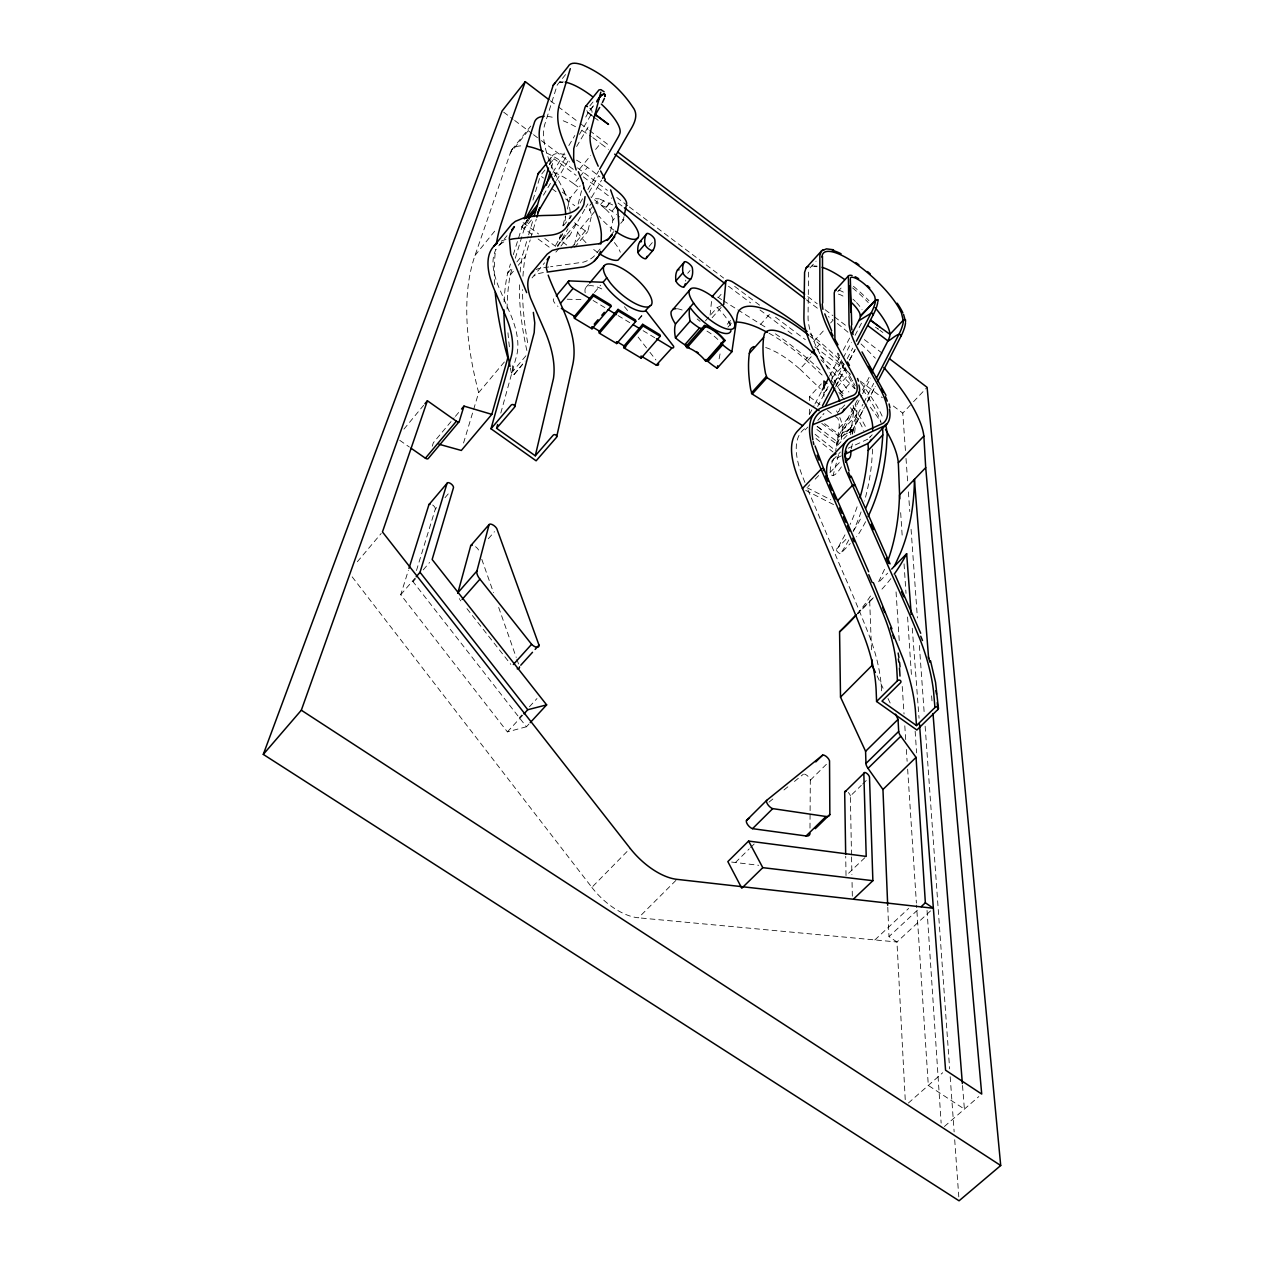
<?xml version="1.0" encoding="UTF-8"?>
<svg xmlns="http://www.w3.org/2000/svg" width="1264" height="1264" viewBox="0 0 1264 1264"><rect width="100%" height="100%" fill="white"/><g stroke="black" fill="none" stroke-linecap="round" stroke-linejoin="round"><path stroke-width="0.75" stroke-dasharray="5 3.75" d="M809.987 828.125L810.319 779.793A5.135 2.275 45.7 0 0 804.489 774.121M808.565 272.108L808.059 316.901A152.66 46.973 43.2 0 0 820.684 355.279L839.47 389.786A61.936 20.524 42.3 0 1 842.266 395.585M809.339 414.197L809.387 408.367M809.466 400.593L809.513 396.706L821.3 383.861M833.908 458.627C826.893 470.714 830.069 485.581 841.998 465.879M854.606 432.809L856.929 412.269A62.663 20.698 42.4 0 0 855.27 404.606M850.609 434.721L853.832 409.947A58.586 19.355 42.4 0 0 853.105 405.365M872.65 449.083L871.623 463.335A1742.598 570.585 30.9 0 1 864.481 501.034M841.224 439.509L842.393 427.864A62.426 21.156 42.4 0 0 839.675 417.199M569.953 218.482L570.111 215.291M836.642 446.129L839.296 425.557A58.365 19.766 42.4 0 0 837.842 418.352L833.371 414.94M565.545 215.828L565.371 218.941A137.65 47.463 38.7 0 1 562.986 225.94M560.473 234.756L559.494 238.501A3.192 1.122 39.9 0 0 561.311 240.997L566.888 245.153M816.892 429.491L837.574 444.723A21.456 6.32 -53.2 0 1 840.165 437.091L861.7 395.442M710.084 315.178L711.806 298.652M852.6 433.678L853.405 428.164L851.746 426.884L837.131 441.705L835.694 450.679M823.385 413.818L822.927 414.829M852.189 434.31L853.358 428.512M850.735 427.422L850.087 435.511M720.038 353.92L718.947 359.829M838.569 454.661L833.134 475.311M623.989 216.665L623.247 220.331L618.064 215.559M610.496 231.407L612.882 220.284L616.627 215.812M574.614 222.685A3.207 1.09 40 0 0 575.626 223.696L585.437 231.012A3.192 1.09 40.1 0 0 587.744 231.596L591.663 215.133L588.692 206.822L592.216 202.556M851.257 448.752L852.505 443.474M574.362 245.074L577.569 232.134L595.202 210.867M844.968 534.83A1746.943 570.822 30.9 0 1 841.192 541.577L836.61 550.598A3.018 1.122 43.8 0 0 838.901 553.016A3.018 1.122 43.8 0 0 840.844 553.363L850.261 543.552M578.154 204.057L581.535 190.769M562.907 225.577L565.34 216.381M567.283 209.034L570.206 198.021L580.192 185.84M500.797 413.075L516.534 355.974A173.168 69.046 38.1 0 0 510.182 313.551L499.422 288.634A139.103 51.555 40.7 0 1 496.231 249.198M522.964 276.216A795.988 268.774 46.4 0 1 525.224 256.829L530.216 239.86M530.769 237.98L536.315 219.114M551.278 168.191L554.059 158.774L576.084 175.348M520.152 272.092A714.365 245.137 45.9 0 1 522.664 254.901L528.083 236.637M528.636 234.804L532.981 220.205M549.556 164.415L551.752 157.036A41.301 13.556 39.9 0 1 567.568 155.788M463.556 443L473.068 411.306M473.621 409.441L478.661 392.662A719.88 258.994 45.9 0 1 475.011 255.454L510.277 153.134L529.426 129.181M507.085 309.064A792.639 274.414 46.5 0 1 510.166 275.141L512.457 267.636M515.301 258.251L527.262 218.83M532.966 200.06L539.791 177.545M528.952 724.035L526.424 726.768L413.044 581.693L414.181 577.964M416.472 570.522L435.306 509.092L437.723 506.248M504.099 301.922A711.363 250.288 46 0 1 507.622 273.229L510.451 263.955M513.295 254.696L523.707 221.674M526.424 726.768L507.401 731.888L400.735 594.728L408.367 570.348M432.225 446.208L433.378 442.684L454.187 417.815M560.947 246.053L569.148 235.467M884.531 569.306L878.132 582.909L887.612 573.208M510.356 368.045A711.363 250.288 46 0 0 511.414 373.006L513.879 374.729L522.601 364.38M817.65 426.726L837.131 441.705A18.549 5.451 -53.2 0 1 839.407 434.658L850.293 428.812L862.901 404.354M863.802 402.616L873.708 383.387M821.742 423.44L840.165 437.091L852.521 430.471L864.213 407.766M867.799 400.767L875.004 386.8M852.521 430.471L866.314 403.959M867.215 402.205L875.304 386.484M857.387 399.945L839.407 434.658L823.938 423.203M862.775 389.517L869.964 375.629M862.585 393.704L870.659 378.094M835.709 386.452L844.858 368.993M849.424 360.272L854.922 349.796M835.994 386.152L845.158 368.693M849.724 359.956L855.222 349.48M817.65 406.487L829.516 383.94M830.432 382.202L842.298 359.655M843.214 357.917L851.415 342.307M855.064 335.355L862.364 321.483M834.414 383.071L843.578 365.612M847.243 358.628L852.742 348.153M809.466 414.339L814.032 405.681M814.932 403.943L821.331 391.808M829.547 376.214L839.596 357.143M843.246 350.207L849.645 338.073M569.211 236.336L584.948 208.987M585.927 207.28L587.886 203.883M591.805 197.073L601.601 180.057M562.433 233.603L556.555 243.762A20.461 3.113 -53.7 0 0 555.133 246.369M580.05 203.109L582.988 198.021M587.886 189.553L598.662 170.924M557.614 246.78L567.994 228.784M589.056 192.302L598.773 175.459M529.474 218.846L527.467 222.227A20.556 2.812 -53.8 0 0 524.276 228.721L532.286 218.988M543.457 195.193L553.458 178.303M554.454 176.612L567.441 154.65M579.433 134.379L589.419 117.489A19.639 2.544 -53.5 0 0 592.184 111.943M556.602 180.42L568.626 160.07M576.637 146.482L589.64 124.425M552.905 172.425L564.85 152.28M568.832 145.565L574.804 135.501M853.437 530.991L857.182 524.892A1757.718 560.505 31.2 0 0 861.716 516.565M511.699 149.958L530.769 126.084M565.561 74.56L557.282 84.893L545.068 123.509A206.253 65.775 41.1 0 0 543.52 134.268L543.725 138.408A206.253 65.775 41.1 0 0 558.672 180.657L560.631 184.307A143.338 49.264 38.7 0 1 563.728 190.485L564.645 192.491M547.66 161.634L552.621 155.504M548.323 161.255L551.752 157.036M475.011 255.454L496.626 228.784M544.926 170.04L540.36 175.664L543.504 178.019M549.492 164.399L554.059 158.774M589.861 105.844L594.791 99.777M592.595 116.241L587.95 112.859L594.096 105.291M531.954 234.409L521.827 226.92L527.831 219.541M498.774 245.801L507.038 235.689M579.528 169.107L590.667 155.504M595.613 149.452L600.558 143.401L608.411 149.373M585.753 117.031A16.764 2.165 -53.5 0 0 588.123 112.291L595.455 103.364M521.827 226.92L527.546 219.952M553.995 172.473A41.143 13.841 39.9 0 1 573.935 183.896L578.865 177.892M580.097 176.375L587.491 167.354A219.399 77.199 40 0 1 599.942 176.897M507.622 273.229L512.252 267.589M516.881 261.948L522.664 254.901M510.166 275.141L513.642 270.907M518.272 265.282L525.224 256.829M559.494 238.438L563.08 234.109M403.927 429.128L423.677 405.238M561.421 241.092L575.736 223.791M563.396 225.687L571.707 215.654M589.403 210.535L592.927 206.269M612.629 204.91L599.231 198.827L595.739 203.046L606.167 207.217L616.579 214.422M600.574 204.499L604.066 200.297M532.033 277.906L544.579 262.817M570.996 248.186L585.327 230.933M606.167 207.217L609.659 203.014M612.882 220.284A13.951 4.645 40.2 0 0 605.029 208.639L611.223 201.181M574.63 247.349L587.76 231.549M557.266 245.769L566.114 235.167L568.531 236.968M555.891 252.105L559.683 247.57M612.124 210.977L615.615 206.79M455.419 416.346L460.317 410.5M478.661 392.662L506.532 359.371M610.575 235.452L614.383 230.917M620.719 223.349L626.754 216.16M600.068 249.04L593.89 256.387A181.874 62.552 38.7 0 1 583.304 262.169L550.583 266.736M511.414 373.006L526.345 355.263M586.022 287.355L588.471 284.432M513.958 374.571L525.145 361.062M357.333 561.753L381.207 533.44M594.443 292.505L600.621 285.19M649.048 246.433L652.477 242.372M444.991 497.716L448.625 493.434M400.735 594.728L414.892 578.28M638.399 319.239L642.128 314.926M413.044 581.693L415.587 578.722M423.235 569.859L429.602 562.464M638.778 319.618L643.739 313.867M687.711 273.261L690.018 270.575M488.346 538.733L494.477 531.686M717.557 297.166A13.541 4.487 41.5 0 1 718.315 297.514L722.092 293.201M705.407 320.93L717.115 307.579L722.092 305.256M712.106 317.738L723.735 304.482M730.545 320.503L726.689 324.88A85.857 28.977 42.3 0 1 730.797 322.794M727.938 327.155L731.824 322.747M737.876 309.854L760.707 324.232L769.539 314.325M810.019 267.873L816.102 261.158M814.016 341.217L824.207 329.983M830.574 322.968L833.118 320.155L828.41 316.569M769.002 333.222A85.857 28.977 42.3 0 1 805.642 359.671L810.714 354.078M817.065 347.094L819.609 344.298L846.643 370.273M765.684 347.521A51.84 17.491 42.3 0 1 770.724 349.449L776.159 352.103A51.84 17.491 42.3 0 1 793.666 363.842L799.938 369.12L811.504 356.401M837.716 291.731L842.819 286.185M519.362 717.731L521.874 714.997M529.426 706.766L536.979 698.55M831.586 378.268L844.352 364.395A145.565 48.901 42.4 0 0 810.113 333.854M507.401 731.888L522.68 715.266M823.844 392.978L829.026 387.353M834.208 381.728L838.095 377.494L820.984 359.829M843.088 393.736A104.327 35.345 42.4 0 0 837.242 386.958L850.024 373.101M805.168 429.886L807.759 427.09M839.912 394.115L852.773 380.211M817.824 420.406L824.002 413.723M839.17 427.943L853.737 412.301M842.266 430.345L856.85 414.718M829.911 472.657L840.054 461.866M905.435 450.537L902.765 413.123L912.229 403.09M913.572 401.668L927.097 387.337M844.826 404.938L838.285 411.874A58.808 19.56 42.3 0 0 840.276 405.681M837.526 445.339L852.963 429.128M850.719 431.482L849.045 432.335M832.802 460.033L840.434 452.038M872.192 434.769L869.679 437.391A99.177 32.896 42.3 0 0 871.101 435.258M836.373 549.319L847.133 538.116M881.545 690.839A407.529 197.595 28.7 0 0 868.716 634.307A743.121 119.527 58.3 0 0 840.892 567.694L807.001 487.651L809.734 484.807M815.185 479.151L819.277 474.901M857.371 613.64L869.695 601.064A1388.062 464.678 33.3 0 0 874.088 597.066L858.019 613.593M352.166 576.858L591.852 887.391L630.151 848.349M846.406 431.972L848.981 429.381L846.833 430.676M849.977 432.256L850.893 431.34M591.852 887.391A50.623 26.481 45.6 0 0 638.462 917.806L676.983 879.349M810.382 780.141L828.236 762.476M735.443 862.506L749.236 848.871M750.626 847.512L754.766 843.42M851.509 854.938L850.356 796.036L861.305 785.355M862.664 784.028L866.772 780.014M864.876 857.687L846.027 875.715L845.711 856.265M874.862 939.926L908.642 908.421M905.229 1099.633L896.966 941.996L888.987 936.608L919.765 907.994M930.509 910.902L896.966 941.996L638.462 917.806M908.389 1103.03L942.691 1072.741M944.398 1126.493L978.826 1096.567M768.986 802.15L773.473 798.5M783.964 789.968L788.467 786.319M794.456 781.452L803.446 774.153M867.815 439.145L848.239 448.214M553.79 298.841L553.585 298.968A7.616 2.828 40.1 0 0 557.487 306.014L557.977 306.394M850.293 428.812L852.821 430.171M841.366 455.846L833.545 459.685A112.859 39.263 44.1 0 0 831.538 461.376M543.346 272.566L539.586 273.324A93.299 34.665 40.7 0 0 534.103 275.963M548.718 266.973L539.238 268.41A96.854 35.882 40.7 0 0 536.173 269.548M567.204 299.22L584.426 299.71M595.486 198.717L599.231 198.827M731.635 862.064L758.716 865.287M807.001 487.651L830.796 499.786M805.721 490.4L834.398 505M593.085 300.484L606.42 308.527M618.08 315.589L629.756 322.636M643.092 330.694L654.752 337.741M718.315 297.514L721.57 299.584M723.198 300.611L736.248 308.827M586.859 110.632L587.95 112.859M399.74 440.314L409.362 447.029M875.431 327.123L878.417 329.272L875.446 326.949M879.918 330.331L882.888 332.479M594.143 117.362L598.773 120.744M523.122 222.669L538.606 233.982M544.8 238.501L555.623 246.401M817.05 426.41L821.774 429.902M538.101 238.959L550.393 248.044M562.354 192.128L570.206 198.021M552.02 188.715L556.571 192.112M565.672 198.922L574.772 205.748M503.657 112.164L513.089 119.274M514.653 120.459L531.939 133.494M533.519 134.679L539.791 139.419M541.371 140.604L569.653 161.934M577.506 167.859L607.368 190.374M616.785 197.484L627.781 205.779M629.361 206.964L723.64 278.048M734.637 286.343L759.775 305.303M775.496 317.153L805.342 339.668M814.774 346.778L846.201 370.463M860.342 381.128L882.335 397.718M893.332 406.013L902.765 413.123M583.352 176.897L611.744 198.29M618.064 203.03L622.789 206.601M728.475 286.233L750.563 302.87M760.027 309.996L793.16 334.96M550.377 100.757L556.65 105.528M558.23 106.729L578.628 122.245M580.192 123.445L588.044 129.418M589.624 130.603L610.022 146.134M807.807 296.582L817.223 303.755M825.076 309.712L832.913 315.684M834.493 316.885L847.038 326.428M864.307 339.574L884.721 355.089M806.4 299.852L818.977 309.411M588.123 112.291L592.721 115.798M809.513 396.706L819.941 404.685M827.399 410.373L831.87 413.802M838.854 392.472L843.341 395.916M815.106 434.326L834.224 449.51M815.991 438.482L832.976 451.975M605.029 208.639L604.066 207.802A218.514 78.826 39.9 0 0 590.841 196.915M805.642 359.671L824.397 377.162M799.938 369.12L820.194 388.633M831.475 380.875L837.242 386.958M848.002 371.679L850.419 374.539M838.095 377.494L841.429 381.57A62.663 20.698 42.4 0 1 848.918 392.045M466.953 608.648L510.814 664.39M638.083 337.046L648.764 350.776M649.949 352.308L655.89 359.94M845.126 367.555L855.143 385.662M855.222 388.775L843.546 367.524A115.071 35.518 43.2 0 1 836.973 351.85M478.535 550.014L478.329 549.619A5.356 2.512 40.6 0 0 475.533 546.712M877.105 675.877L883.805 689.812M887.992 698.502L890.504 703.732M563.855 190.753L565.766 194.972A141.047 48.459 38.7 0 1 570.206 213.379M804.915 482.437L802.83 477.223A155.504 53.941 44.1 0 1 806.005 427.785M481.774 559.273L493.481 592.595M498.68 607.415L516.218 657.406M516.881 659.255L518.825 664.801M512.283 365.644L513.942 374.349M931.6 695.848L932.232 703.732M962.52 1085.492L964.4 1109.113L928.313 1085.444L916.526 905.071M912.26 628.176L919.054 718.268M906.004 458.421L907.694 482.042M908.389 491.886L909.796 511.588M911.075 529.3L917.395 617.922M919.37 645.493L924.3 714.413M925.137 726.231L949.643 1068.87M950.196 1076.738L954.146 1131.88M954.699 1139.749L958.791 1196.866M900.663 512.647L902.227 536.284M904.044 563.855L906.004 593.385M907.584 617.022L911.502 676.082M915.152 731.224L916.59 752.886M927.049 910.412L941.143 1123.064M896.05 591.9L899.399 643.107M902.227 686.447L904.029 714.018M904.803 725.836L905.703 739.614M906.351 749.473L907.125 761.291M907.647 769.16L916.4 903.096M592.042 112.401L591.979 111.058A4.124 1.248 39.8 0 0 589.119 107.693M887.786 907.189L888.987 936.608M869.695 601.064L871.496 649.838M851.557 856.897L851.904 874.577M852.062 882.43L852.331 896.176M823.954 392.551L823.954 396.406M841.066 395.474A96.538 32.722 42.4 0 1 844.384 399.566M850.482 407.687A96.538 32.722 42.4 0 1 863.802 430.518M857.103 506.785A1746.943 570.822 30.9 0 1 850.072 524.497M861.053 511.936A1742.598 570.585 30.9 0 1 853.105 531.386M848.776 539.965A1742.598 570.585 30.9 0 1 840.844 553.363M853.516 407.198A104.327 35.345 42.4 0 1 865.35 426.41M760.707 324.232A145.012 49.96 42.4 0 1 766.569 327.913M775.448 333.838A145.012 49.96 42.4 0 1 822.09 371.711M510.277 153.134A72.506 24.379 39.8 0 1 522 145.85M546.696 153.023A72.506 24.379 39.8 0 1 573.998 169.834M820.225 355.848A120.491 40.574 42.5 0 1 854.559 388.569M870.232 407.119A120.491 40.574 42.5 0 1 880.897 422.018M494.666 284.59A725.299 249.656 45.7 0 1 495.599 249.45M547.28 116.414A72.996 23.463 40 0 1 555.149 117.947M563.191 120.759A72.996 23.463 40 0 1 576.068 127.016M582.104 130.555A72.996 23.463 40 0 1 591.331 136.607M592.879 137.681A72.996 23.463 40 0 1 600.558 143.401M837.384 323.489A121.297 39.042 42.5 0 1 848.665 332.827M861.021 343.966A121.297 39.042 42.5 0 1 875.32 358.202M890.867 578.628A1388.062 464.678 33.3 0 1 880.976 590.177M870.501 595.992A1374.853 480.557 32.8 0 1 857.861 613.087M460.854 600.906A12.134 5.893 40.9 0 1 460.27 600.147M459.748 599.389A12.134 5.893 40.9 0 1 459.274 598.646M432.683 505.031A3.934 1.833 39.8 0 1 435.306 509.092M848.207 792.496A3.729 1.612 46.2 0 1 850.356 796.036M527.657 342.67A795.988 268.774 46.4 0 1 522.538 289.598M526.851 350.491A714.365 245.137 45.9 0 1 519.504 283.278M576.526 160.133A41.301 13.556 39.9 0 1 587.491 167.354M509.408 346.778A792.639 274.414 46.5 0 1 508.776 341.327M508.412 337.757A792.639 274.414 46.5 0 1 507.938 332.464M573.935 183.896A218.514 78.826 39.9 0 1 580.729 189.031M597.73 252.5A29.198 10.017 40.2 0 1 591.663 247.87M586.022 242.688A29.198 10.017 40.2 0 1 577.569 232.134M614.383 242.546A29.198 10.017 40.2 0 1 620.308 252.231M613.956 230.206A29.341 9.749 40.3 0 1 598.899 216.033M685.72 280.118A89.823 30.131 40.3 0 1 685.673 281.082M585.2 292.79A30.526 11.013 40.6 0 1 603.655 289.914M624.369 306.678A30.526 11.013 40.6 0 1 628.729 312.208M559.367 82.508A39.816 12.119 39.8 0 1 563.444 81.939M559.826 82.097A42.786 13.067 39.8 0 1 562.717 82.523M501.35 241.029A142.469 52.993 40.7 0 1 505.995 239.512M499.77 244.805A139.103 51.555 40.7 0 1 505.9 240.903M838.711 290.167A19.402 5.783 42.3 0 1 845.316 293.295M852.947 299.141A19.402 5.783 42.3 0 1 855.38 301.448M856.534 302.633A19.402 5.783 42.3 0 1 862.048 309.569M814.142 266.088A53.12 15.832 42.3 0 1 817.097 266.151M853.405 286.28A53.12 15.832 42.3 0 1 868.968 300.753M811.962 266.009A55.964 16.748 42.3 0 1 817.302 266.862M852.647 287.955A55.964 16.748 42.3 0 1 868.242 302.538M838.427 294.101A16.606 4.977 42.3 0 1 844.083 296.756M843.42 364.38A117.979 36.293 43.2 0 1 840.639 358.692M839.454 355.974A117.979 36.293 43.2 0 1 838.395 353.335M836.547 410.879A62.426 21.156 42.4 0 1 838.253 414.102M677.33 308.779A29.104 10.08 41.4 0 1 683.698 310.66M697.128 318.97A29.104 10.08 41.4 0 1 700.019 321.372M717.115 307.579A29.214 9.859 41.4 0 1 730.94 327.392M860.531 382.55A104.722 34.602 42.4 0 1 882.541 417.009M865.571 521.716A1753.326 560.268 31.2 0 1 856.992 536.552A3.034 1.106 43.7 0 1 856.392 536.758M862.743 389.707A96.901 32.027 42.4 0 1 881.024 422.571M810.082 336.271A86.173 28.345 42.3 0 1 819.609 344.298M706.971 331.121A21.488 7.442 41.6 0 1 719.295 340.948"/><path stroke-width="1.5" d="M585.042 196.615L583.826 204.61L581.677 208.829L566.746 226.856M723.735 304.482L725.899 280.892A13.588 4.392 41.5 0 1 732.188 281.667L774.579 308.653A145.565 48.901 42.4 0 1 807.143 331.516M810.034 833.355L809.94 833.877A11.66 5.309 46.3 0 1 806.084 835.978L752.349 828.631A5.988 2.812 45.9 0 1 747.83 824.886A5.988 2.812 45.9 0 1 746.439 820.51L766.632 800.381L822.88 755.003A5.167 2.228 45.6 0 1 829.532 760.77L829.848 814.458L815.248 828.694M704.459 325.464L705.407 326.728A17.317 5.957 41.6 0 1 724.067 340.285L725.062 340.522A19.118 6.573 41.6 0 0 704.459 325.464L686.052 346.447L686.858 347.6A17.238 6.115 41.5 0 1 705.628 361.125L706.608 361.267A19.023 6.747 41.5 0 0 705.201 359.545M617.59 230.806L618.839 224.423L617.796 210.33M624.369 214.848L626.596 203.867A13.999 4.55 40.2 0 0 618.665 192.239L617.685 191.401A219.399 77.199 40 0 0 604.429 180.468M706.339 359.513A21.409 7.6 41.5 0 1 707.919 361.441A29.514 10.27 41.6 0 0 717.162 368.282L731.903 351.692L737.023 316.869A86.173 28.345 42.3 0 1 772.462 312.287L781.405 316.79A86.173 28.345 42.3 0 1 808.707 335.181M819.119 410.642L767.011 377.667L765.494 373.401A425.557 134.095 45.2 0 1 763.077 352.482L762.998 349.291A425.557 134.095 45.2 0 1 763.646 337.393L764.372 334.044A52.045 17.111 42.3 0 1 784.833 333.728L790.269 336.429A52.045 17.111 42.3 0 1 807.775 348.279L816.844 356.085M556.666 436.87L572.924 363.874C579.244 332.258 557.772 301.938 548.197 275.157M717.162 368.282L717.731 365.723M802.656 425.684L752.206 394.052L750.737 389.77A423.961 137.033 45.3 0 1 748.557 368.677L748.525 365.454A423.961 137.033 45.3 0 1 749.331 353.414L750.105 350.033A51.84 17.491 42.3 0 1 754.055 346.557M497.653 424.499L496.61 428.306L535.288 455.798L553.474 378.442A220.489 88.038 38.1 0 0 545.764 333.159L530.611 298.32A96.854 35.882 40.7 0 1 533.566 271.112M686.036 346.51L686.052 346.447A19.023 6.747 41.5 0 1 689.164 347.395M600.811 92.146L590.888 130.113C587.997 142.247 592.879 154.319 598.204 166.184M476.923 570.98L489.152 524.402A5.388 2.465 40.7 0 1 496.736 528.463L539.049 645.256A6.194 2.97 42 0 1 536.773 647.215A6.194 2.97 42 0 1 531.765 644.482L479.941 579.149A12.213 5.783 41 0 1 476.923 570.98L457.916 592.721A12.134 5.893 40.9 0 0 457.805 593.243M514.669 406.818L534.198 332.622L534.751 322.826L533.345 312.398M457.916 592.721L470.745 545.606A5.356 2.512 40.6 0 1 472.246 545.274M535.288 455.798L552.953 435.448A2.022 1.801 12.8 0 1 555.907 435.037A2.022 1.801 12.8 0 1 556.16 437.739L536.126 460.807L491.001 428.765L511.256 356.448A169.218 67.687 38.1 0 0 505.189 314.91L494.461 289.946A142.469 52.993 40.7 0 1 497.321 243.225M438.971 444.233L461.328 450.458L491.822 414.371L507.812 357.854A725.299 249.656 45.7 0 1 495.219 292.332M846.627 451.311C841.619 459.353 851.841 464.457 850.83 450.505M852.11 275.552A19.292 5.593 42.3 0 0 848.381 275.947L849.06 324.248A118.216 35.408 43.2 0 0 857.782 348.959L881.213 390.86A99.745 32.232 42.3 0 1 882.967 423.329L849.013 438.766A116.43 39.326 44 0 0 846.153 470.966L892.273 575.436A788.862 111.137 58.4 0 1 912.734 621.856L919.876 638.999A462.798 222.085 28.7 0 1 933.622 692.103L934.933 707.54L916.495 725.568L881.988 701.125L900.363 682.892A1.943 1.643 -1.9 0 0 900.3 680.459A1.943 1.643 -1.9 0 0 897.424 680.79L876.584 701.488L916.874 730.007L937.793 709.578A1.912 1.596 -2.9 0 0 937.762 707.192A1.912 1.596 -2.9 0 0 934.933 707.54M536.868 217.234L539.633 207.802M546.301 185.176L550.172 171.967M534.056 216.539L548.45 168.112M416.188 576.779L420.043 572.292L447.061 483.29A3.966 1.801 39.9 0 1 450.821 483.685A3.966 1.801 39.9 0 1 453.46 487.746L432.146 559.494L546.633 704.87L530.216 722.66M848.381 275.947L834.919 290.641L834.224 292.916L834.935 339.479M524.26 218.925L538.053 173.942L547.186 162.661M410.958 448.151L425.526 458.295A3.397 1.533 39.4 0 0 428.18 458.595L459.195 421.623L463.983 406.107L491.822 414.371M408.951 568.468L428.907 504.684L447.061 483.29M602.58 178.35L630.009 130.682C634.291 123.667 638.952 114.771 632.774 107.061C620.545 88.496 602.565 73.423 582.088 64.748C577.711 63.358 570.57 61.336 567.963 66.802L553.221 85.225L540.787 123.919A208.955 66.881 41.1 0 0 539.175 134.821L539.365 139.04A209.129 66.929 41.1 0 0 554.406 181.905L556.381 185.571A139.909 48.253 38.7 0 1 559.399 191.607L561.358 195.999A137.571 47.432 38.7 0 1 565.64 213.964M823.859 249.687A55.995 16.242 42.3 0 0 821.3 251.173L819.846 255.486L819.846 299.789A155.914 46.721 43.2 0 0 833.039 338.578L852.094 372.959A59.282 19.134 42.3 0 1 852.758 395.537L822.548 407.308A159.201 53.799 44 0 0 816.544 458.769L860.705 560.9A725.362 107.661 58.4 0 1 883.473 614.525L885.29 619.123A411.543 195.462 28.7 0 1 896.871 670.615L897.424 680.79M459.195 421.623L459.164 421.67A3.429 1.485 39.6 0 1 456.509 421.307L427.39 400.767L382.455 531.939L630.151 848.349A51.145 25.675 45.4 0 0 676.983 879.349L933.369 908.263L925.359 902.796L916.052 757.389L900.821 736.248A8.469 3.413 45.8 0 1 898.688 731.414L898.04 719.39L895.528 714.176M821.3 251.173L806.116 267.936L804.583 272.345L803.904 317.217A155.488 48.016 43.2 0 0 816.655 356.337L835.378 390.86A58.808 19.56 42.3 0 1 839.675 401.367M889.429 358.676L927.097 387.337L1000.709 1165.519L959.06 1200.8L263.291 754.403L301.322 710.21L525.255 81.654L548.797 99.572M263.291 754.403L502.092 110.979L525.255 81.654M604.429 98.355L602.407 102.542M894.375 566.288L900.553 552.889A1382.358 471.567 33.1 0 0 914.425 479.388L928.645 658.465M617.432 231.201L611.223 240.95M878.006 301.369L877.753 299.71L875.936 299.694L860.547 315.652A15.073 4.029 -52.7 0 1 858.777 320.74L852.394 332.874M877.706 381.554L901.864 334.486A38.552 10.918 -52.6 0 0 905.514 322.699M857.656 344.566L874.009 313.267A38.599 10.381 -52.7 0 0 877.706 302.507M876.41 378.157L899.699 332.843A38.552 10.87 -52.6 0 0 903.365 321.056L901.501 313.14A53.135 15.421 42.3 0 0 856.565 264.208A53.135 15.421 42.3 0 0 822.027 257.256M871.749 372.153L887.928 340.901A17.965 5.056 -52.6 0 0 889.982 334.344L903.665 319.792L905.498 319.76L905.545 321.609M825.629 405.649L834.793 388.206M822.501 405.76L833.497 384.809M856.407 341.169L871.86 311.623A38.584 10.333 -52.7 0 0 875.557 300.864L874.767 296.534A16.479 4.787 42.3 0 0 862.427 282.441A16.479 4.787 42.3 0 0 850.467 277.859M822.248 390.07L828.647 377.936M599.642 169.218L617.274 138.724A19.56 2.828 -53.4 0 0 620.024 132.815A39.816 12.119 39.8 0 0 601.316 104.075M537.579 212.668L555.607 182.127M593.653 117.647L599.657 107.456M525.65 218.419L551.926 174.1M766.632 800.381L766.569 800.475A6.02 2.765 45.8 0 0 768.006 804.836A6.02 2.765 45.8 0 0 772.541 808.597L826.024 816.497A11.708 5.214 46.2 0 0 829.848 814.458M570.285 68.667L559.02 105.939C554.153 124.788 564.107 144.222 573.208 161.95M605.061 96.396C606.42 91.308 598.346 96.301 599.01 99.24M605.124 96.206C605.661 89.491 596.592 99.872 596.671 101.863M604.145 91.814L600.937 89.649L599.01 89.886L585.074 107.077L573.761 148.631L573.635 158.332A169.882 54.131 41.1 0 0 576.194 169.976M493.987 246.053L511.699 224.36L515.364 221.358L523.896 217.835M526.709 218.277L537.469 205.068M529.031 218.072L536.236 209.239M511.762 229.89L514.416 226.635L510.324 233.461L509.297 237.995L510.751 254.096L526.677 292.632M528.684 218.561L534.403 211.609M690.902 288.634L689.275 290.625A29.246 9.812 41.4 0 0 718.489 325.464A29.246 9.812 41.4 0 0 728.996 312.666A29.246 9.812 41.4 0 0 690.902 288.634L671.263 311.386A29.104 10.08 41.4 0 0 675.482 323.979A110.932 38.536 42.2 0 0 675.482 337.867A29.688 10.365 41.3 0 0 684.804 344.772A21.409 7.6 41.5 0 1 686.478 345.183M424.909 403.753L427.39 400.767M531.401 273.135L547.186 254.143L552.257 250.414L559.525 248.55L599.357 243.668M547.091 259.784C553.885 250.335 543.504 264.255 547.249 270.986M461.534 409.03L463.983 406.107M556.302 295.855L568.847 280.877L603.086 282.267L606.815 277.859M425.399 458.216L456.383 421.228M607.305 240.429L612.218 234.583L608.711 238.754L598.931 243.778M594.396 260.953L614.778 236.684M560.489 303.392L573.082 288.397L589.751 298.462M589.688 282.978L604.397 265.519M615.615 206.79L627.102 216.476A29.341 9.749 40.3 0 1 637.957 237.79L617.985 260.163A29.198 10.017 40.2 0 1 599.247 253.543M593.132 294.291L574.204 316.679A3.713 1.39 40.3 0 0 574.504 318.338L591.994 328.782L610.954 306.536A3.476 1.248 40.6 0 0 610.623 304.893L593.132 294.291A3.729 1.343 40.4 0 0 593.448 295.934L610.954 306.536M574.504 318.338L593.448 295.934M639.9 241.787L646.773 233.65A5.167 1.706 40.6 0 1 651.055 235.072A5.167 1.706 40.6 0 1 654.784 239.67A90.692 30.067 40 0 1 652.998 250.288L646.046 258.472A5.198 1.754 40.6 0 1 641.701 257.098A5.198 1.754 40.6 0 1 637.957 252.421A88.275 29.451 41.3 0 1 639.9 241.787A5.151 1.722 40.6 0 1 641.496 241.677M637.957 252.421L644.909 244.221A88.448 29.135 41.3 0 1 646.773 233.65M491.001 428.765L510.909 405.365A2.038 1.817 15.2 0 1 513.879 404.954A2.038 1.817 15.2 0 1 514.164 407.687L496.61 428.306M594.206 324.153L597.998 319.713M601.79 315.273L604.318 312.303M618.064 309.396L599.136 331.579A3.46 1.28 40.6 0 0 599.452 333.238L616.737 343.555L635.697 321.514A3.46 1.232 40.8 0 0 635.35 319.871L618.064 309.396A3.476 1.248 40.7 0 0 618.412 311.039L635.697 321.514M599.452 333.238L618.412 311.039M677.504 269.99L684.409 261.964A5.119 1.675 41 0 1 688.58 263.291A5.119 1.675 41 0 1 692.324 267.905A89.981 29.815 40.4 0 1 690.95 278.775L683.966 286.849A5.167 1.738 41.1 0 1 679.748 285.538A5.167 1.738 41.1 0 1 675.971 280.877A87.722 29.167 41.7 0 1 677.504 269.99A5.119 1.706 41 0 1 679.021 269.832M603.086 282.267L606.451 287.149A30.652 10.776 40.6 0 0 644.988 311.149L649.57 306.267M675.971 280.877L682.955 272.771A87.88 28.851 41.7 0 1 684.409 261.964M642.712 324.327L623.768 346.289A3.666 1.359 40.9 0 0 624.1 347.948L641.18 358.139L660.156 336.319A3.429 1.232 41.1 0 0 659.776 334.66L642.712 324.327A3.681 1.311 41 0 0 643.06 325.97L660.156 336.319M624.1 347.948L643.06 325.97M470.603 545.827L489.01 524.607M675.482 323.979L693.636 303.123M675.482 337.867L690.16 321.056A111.358 37.73 42.2 0 1 689.986 307.31A29.214 9.859 41.4 0 0 714.16 329.256A29.214 9.859 41.4 0 0 730.971 330.71M725.899 280.892L711.995 296.819A13.541 4.487 41.5 0 1 713.323 296.139M641.022 356.021L656.269 365.122L671.927 347.963A6.778 2.417 41.2 0 0 673.57 346.194L645.841 310.612M578.833 207.043C569.132 219.162 546.111 213.205 529.49 216.966M684.804 344.772L699.498 328.008A21.488 7.442 41.6 0 1 702.989 329.114M462.118 599.452L479.941 579.149M687 347.695L705.407 326.728M553.221 85.225L555.433 82.713M705.754 361.235L724.067 340.285M706.608 361.267L725.062 340.522M707.919 361.441L722.66 344.803A21.488 7.442 41.6 0 0 721.049 342.876M749.331 353.414L763.646 337.393M751.337 393.057L766.142 376.656M752.206 394.052L767.011 377.667M513.342 664.501L531.607 644.308M520.784 665.212L532.507 652.287M535.114 649.412L539.017 645.098M811.994 352.672L814.537 349.875M523.96 713.891L527.767 709.736L546.633 704.87M816.291 411.132L798.643 429.934A158.695 55.253 44.1 0 0 798.169 478.171L836.089 568.847A740.151 120.791 58.3 0 1 863.691 635.318A402.537 195.541 28.7 0 1 876.189 691.234L876.584 701.488M845.806 461.834L848.349 459.132M842.582 411.89L857.592 396.011M859.978 497.716A1746.943 570.822 30.9 0 0 868.147 450.426L882.778 434.927A96.901 32.027 42.4 0 0 882.367 427.943M831.301 456.904L846.991 440.457M899.747 498.869L898.325 462.798L923.858 436.033A121.297 39.042 42.5 0 0 883.82 367.461M869.901 441.642L887.059 423.756M802.34 488.678L820.905 469.371A1.738 1.248 -22.9 0 1 823.385 468.723A1.738 1.248 -22.9 0 1 823.37 470.65M923.858 436.033L925.706 467.648L899.478 494.935A1374.853 480.557 32.8 0 1 887.913 560.568M837.258 500.986L852.22 485.629A1.706 1.217 -23.4 0 1 855.096 486.182M891.673 569.053L906.651 553.743L911.218 614.462M887.691 905.229L882.951 789.479L868.005 768.354A8.39 3.523 46 0 1 865.951 763.488L865.587 751.306L840.513 697.096L839.58 631.795L856.012 615.031M840.513 697.096L872.065 665.433L871.86 659.587M815.786 761.892L822.643 755.082M752.522 828.678L772.715 808.644M863.833 773.394L866.219 856.407L748.588 841.066L727.843 861.606L741.794 888.197L762.792 867.657L872.871 880.692L869.506 777.344A3.745 1.596 46 0 0 866.598 773.236A3.745 1.596 46 0 0 863.833 773.394L844.684 792.117L845.679 854.322M865.587 751.306L898.04 719.39M865.951 763.488L898.688 731.414M868.005 768.354L900.821 736.248M806.084 835.978L826.024 816.497M882.951 789.479L916.052 757.389M853.769 898.799L872.871 880.692M921.156 906.699L925.359 902.796M746.503 820.415L749.505 817.982M873.219 314.878L872.966 313.567L871.275 313.124L858.777 320.74M901.09 336.129C900.221 330.236 890.219 340.885 887.928 340.901L868.384 326.049M637.957 237.79L635.697 239.18A29.341 9.749 40.3 0 1 615.489 231.296M835.994 453.713L833.371 455.182A116.162 40.274 44.1 0 0 827.509 478.772M568.847 280.877L568.626 280.987A7.647 2.781 40.2 0 0 572.592 288.018L573.082 288.397M844.858 454.25L867.973 443.459A102.194 34.033 42.3 0 0 871.354 439.43M821.9 250.714L826.53 248.866L833.545 249.782M812.942 424.625L839.881 413.707A61.936 20.524 42.3 0 0 844.178 409.078M547.091 272.092L583.62 266.894A185.176 63.911 38.7 0 0 598.046 256.576M656.269 365.122L656.79 365.28A6.747 2.465 41.2 0 0 658.465 363.463M767.469 332.385L758.526 327.945A85.857 28.977 42.3 0 0 736.169 322.067M561.374 308.416L574.93 316.521M591.868 326.649L600.353 331.705M617.29 341.833L625.775 346.905M608.079 309.538L616.421 314.578M633.09 324.643L639.758 328.672M656.411 338.752L671.421 347.805M301.322 710.21L1000.709 1165.519M870.533 320.392L889.982 334.344A53.12 15.832 42.3 0 0 875.146 307.642M595.044 114.597L608.537 124.425L595.154 114.218M624.369 207.786L725.331 283.847M870.564 320.029L879.697 326.949M617.875 152.107L804.662 294.196M614.699 154.145L804.836 298.652M826.909 383.292L823.923 381.001L823.938 388.696M877.911 299.868L875.936 299.773L860.5 316.411L859.741 313.282A16.606 4.977 42.3 0 0 850.625 301.78M420.043 572.292L527.767 709.736M862.001 351.898L885.969 395.363M868.937 366.276L872.634 372.848M605.33 179.599L600.574 170.924M835.109 339.653L837.985 344.803M847.528 361.994L849.44 365.438M858.793 392.251L866.488 406.423A99.177 32.896 42.3 0 1 872.587 429.886M881.751 389.075L883.315 392.014M748.588 841.066L762.792 867.657M583.794 188.21L588.518 196.979A183.485 63.121 38.7 0 1 592.516 204.815L595.202 210.614A181.874 62.552 38.7 0 1 601.348 234.409L601.206 241.076A181.874 62.552 38.7 0 1 600.7 244.126M872.065 665.433L875.415 672.401M831.601 330.82L824.792 313.851M610.623 189.916L617.701 209.95M578.343 171.714L582.878 183.059M895.244 575.183L920.698 633.248M890.061 563.886L851.146 476.165M871.259 524.276L873.629 529.616M886.333 558.119L888.703 563.475M868.637 571.723L823.859 469.244L815.059 445.971M825.676 475.991L827.999 481.315M829.532 484.87L831.854 490.211M833.403 493.766L835.709 499.09M839.565 507.986L841.887 513.31M843.436 516.865L845.742 522.206M847.291 525.761L849.598 531.085M852.694 538.195L854.227 541.75M873.377 582.657L891.942 628.824M920.745 636.203L922.499 640.5M848.602 472.404L850.64 477.587M857.513 378.489L858.54 381.143M849.092 470.966L846.501 462.197M903.57 314.436L905.056 319.824M930.509 660.709L935.565 682.449L938.425 708.377M582.783 182.68L584.426 189.142M889.066 403.927L889.951 407.798M898.151 653.046L898.941 657.707M899.573 662.336L900.063 666.918M925.706 467.648L981.717 1094.055L945.567 1070.197L919.497 724.146M937.224 702.594L937.793 709.578M933.006 713.56L962.362 1083.532M916.495 725.568L915.389 710.068A454.487 222.401 28.6 0 0 902.449 657.248L895.339 639.616A800.618 123.287 58.3 0 0 890.488 628.003M851.746 324.911L850.324 278.933M899.984 676.082L899.794 672.685A415.461 197.484 28.7 0 0 899.462 668.15M822.674 302.965L822.469 256.244M850.04 285.664L850.814 312.429M867.831 443.38A96.538 32.722 42.4 0 1 868.147 450.426M885.527 429.46A120.491 40.574 42.5 0 1 898.325 462.798M527.214 146.324A72.506 24.379 39.8 0 1 543.141 151.38M856.581 614.588A1374.853 480.557 32.8 0 1 839.58 631.795M496.404 243.747A725.299 249.656 45.7 0 1 501.429 222.859L534.214 123.193A72.996 23.463 40 0 1 544.12 116.335M906.651 553.743A1388.062 464.678 33.3 0 1 894.217 574.14M519.504 666.823A6.162 3.034 42 0 1 517.197 668.814M428.907 504.684A3.934 1.833 39.8 0 1 430.25 504.004M844.684 792.117A3.729 1.612 46.2 0 1 846.074 791.232M592.105 327.976A3.46 1.28 40.5 0 1 591.994 328.782M616.405 341.896A3.444 1.28 40.8 0 1 616.737 343.555M641.117 357.017A3.413 1.264 41.1 0 1 641.18 358.139M510.024 366.402A711.363 250.288 46 0 1 503.941 309.806M538.053 173.942A41.143 13.841 39.9 0 1 540.376 171.256M652.998 250.288A5.214 1.738 40.7 0 1 648.669 248.897A5.214 1.738 40.7 0 1 644.909 244.221M647.184 256.292A90.518 30.399 39.9 0 1 646.046 258.472M690.95 278.775A5.182 1.722 41.1 0 1 686.731 277.448A5.182 1.722 41.1 0 1 682.955 272.771M685.246 283.784A89.823 30.131 40.3 0 1 683.966 286.849M585.722 106.271A4.124 1.248 39.8 0 1 587.444 106.618M565.182 82.16A39.816 12.119 39.8 0 1 592.2 96.396M600.526 251.331A185.176 63.911 38.7 0 1 598.994 254.917M568.8 222.985A141.047 48.459 38.7 0 1 549.793 235.246L515.538 238.564A139.103 51.555 40.7 0 0 510.435 239.417M819.025 460.143A155.93 52.693 44 0 1 817.113 455.23M813.842 444.517A155.93 52.693 44 0 1 813.21 441.673M812.878 439.84A155.93 52.693 44 0 1 824.807 409.647L854.938 397.781A62.363 20.129 42.3 0 0 858.872 385.046M845.758 462.34A113.144 38.22 44 0 1 851.32 441.073L885.179 425.526A102.874 33.243 42.3 0 0 889.508 409.22M822.137 267.304A53.12 15.832 42.3 0 1 844.478 279.423M832.328 250.272A55.995 16.242 42.3 0 1 841.05 253.732M855.775 262.564A55.995 16.242 42.3 0 1 858.904 264.808M867.515 271.57A55.995 16.242 42.3 0 1 870.232 273.877M897.203 303.218A55.995 16.242 42.3 0 1 902.859 312.84M868.779 574.709A730.481 107.993 58.4 0 1 872.176 582.546M882.62 607.336A730.481 107.993 58.4 0 1 884.753 612.55M901.548 591.789A793.713 111.358 58.5 0 1 903.792 596.829M928.345 656.885A466.748 224.155 28.7 0 1 929.972 662.289M936.024 690.618A466.748 224.155 28.7 0 1 936.466 694.094M855.112 276.705A19.292 5.593 42.3 0 1 858.635 278.696M867.436 285.648A19.292 5.593 42.3 0 1 869.774 287.987M833.055 335.829A153.039 45.852 43.2 0 1 831.175 332.116M822.943 309.332A153.039 45.852 43.2 0 1 822.216 304.008M885.511 396.675A102.874 33.243 42.3 0 1 887.281 401.115M892.937 635.239A415.461 197.484 28.7 0 1 893.869 638.446M898.341 658.923A415.461 197.484 28.7 0 1 898.783 662.02M806.116 267.936A55.964 16.748 42.3 0 1 808.739 266.388M834.919 290.641A19.402 5.783 42.3 0 1 836.373 289.946M853.105 334.486A115.324 34.539 43.2 0 1 852.442 332.195M851.92 329.999A115.324 34.539 43.2 0 1 851.272 325.938M672.938 309.348A29.104 10.08 41.4 0 1 676.035 308.685M696.464 351.582A19.023 6.747 41.5 0 1 698.344 353.004M885.337 424.356A104.722 34.602 42.4 0 1 886.317 427.785L887.217 433.663L886.396 447.756A1753.326 560.268 31.2 0 1 868.084 516.628M882.778 434.927A1757.718 560.505 31.2 0 1 865.777 508.081M731.903 351.692A29.625 10.065 41.7 0 1 722.66 344.803M699.498 328.008A29.799 10.159 41.3 0 1 690.16 321.056M651.165 305.24L648.732 306.804A30.684 10.728 40.6 0 1 610.18 282.741L606.388 277.243A30.684 10.728 40.6 0 1 624.827 270.054A30.684 10.728 40.6 0 1 651.165 305.24"/></g></svg>
